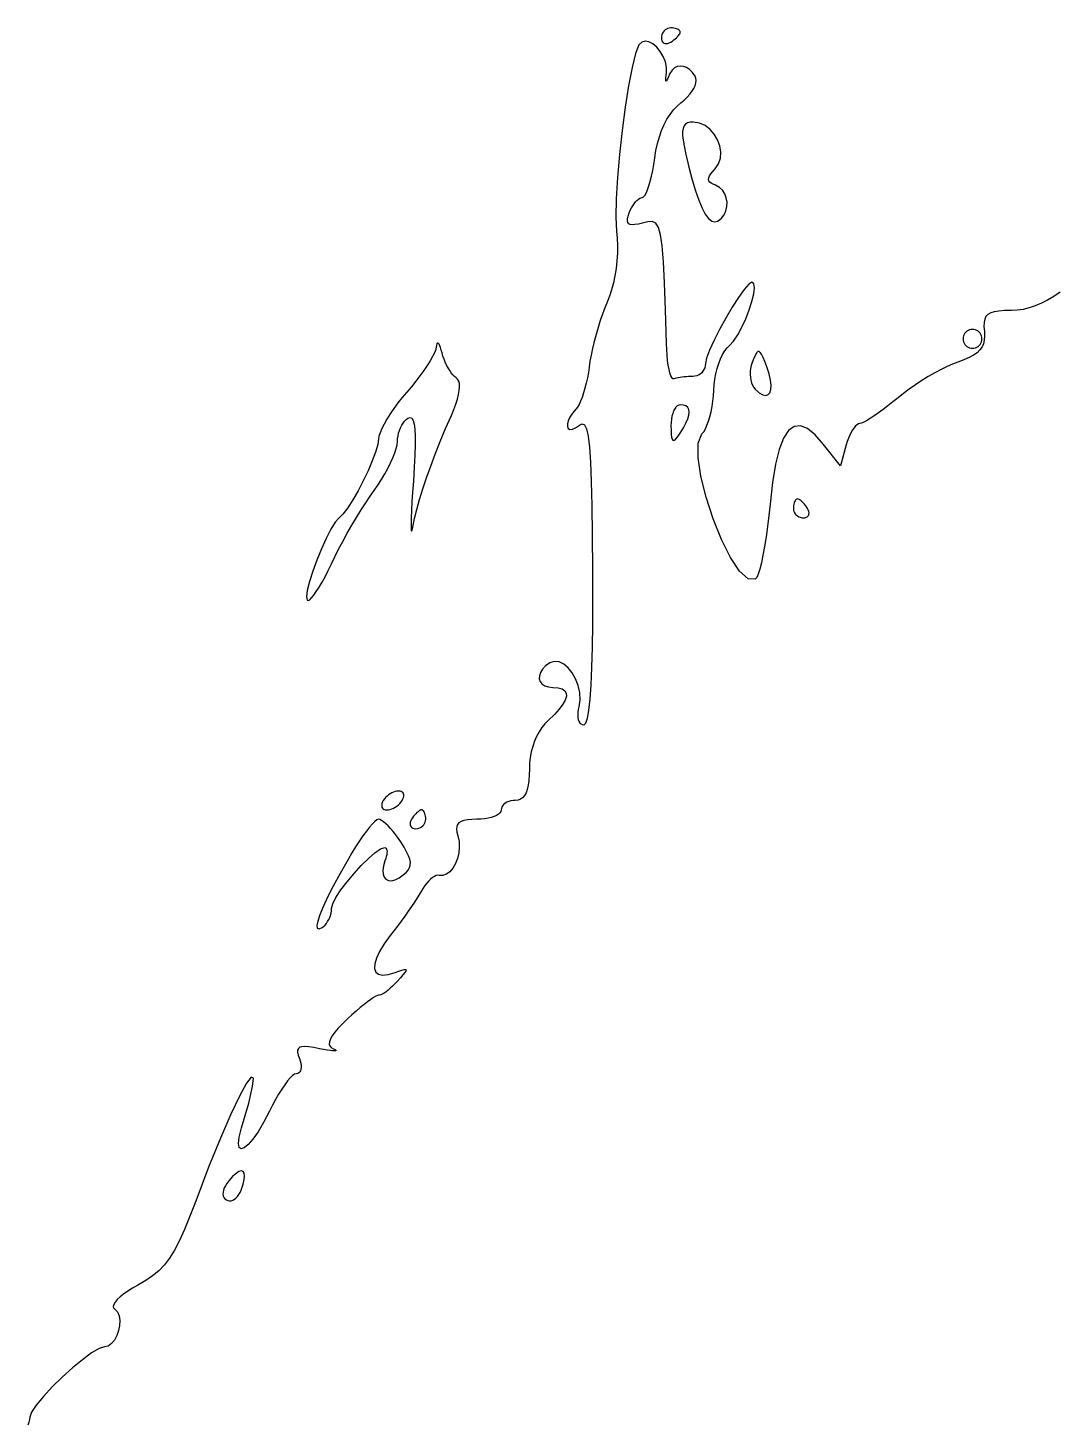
# Model space of a CAD drawing. Header units: millimetres. Extents: x 0 to 1242, y -2208 to 0.
# Drawn here: x 370.8 to 480, y -624.1 to -476 of the extents above; entities that cross this region are included whole.
import ezdxf

# ---------------------------------------------------------------- set-up
doc = ezdxf.new("R2010")
doc.units = ezdxf.units.MM
doc.layers.get('0').update_dxf_attribs({"linetype": 'CONTINUOUS'})

msp = doc.modelspace()

# ---------------------------------------------------------------- linework, layer by layer
for p, q in [((438.0512, -476.725376), (438.01315, -476.887922)), ((438.11205, -476.573594), (438.0512, -476.725376)), ((438.1936, -476.434808), (438.11205, -476.573594)), ((438.29375, -476.31125), (438.1936, -476.434808)), ((438.4104, -476.205152), (438.29375, -476.31125)), ((438.54145, -476.118746), (438.4104, -476.205152)), ((438.6848, -476.054264), (438.54145, -476.118746)), ((438.83835, -476.013938), (438.6848, -476.054264)), ((439, -476), (438.83835, -476.013938)), ((439.16165, -476.005787), (439, -476)), ((439.3152, -476.022536), (439.16165, -476.005787)), ((439.45855, -476.049329), (439.3152, -476.022536)), ((439.5896, -476.085248), (439.45855, -476.049329)), ((439.70625, -476.129375), (439.5896, -476.085248)), ((439.8064, -476.180792), (439.70625, -476.129375)), ((439.70625, -476.934125), (439.8064, -476.820824)), ((439.88795, -476.238581), (439.8064, -476.180792)), ((439.8064, -476.820824), (439.88795, -476.712647)), ((439.9488, -476.301824), (439.88795, -476.238581)), ((439.88795, -476.712647), (439.9488, -476.611808)), ((439.98685, -476.369603), (439.9488, -476.301824)), ((439.9488, -476.611808), (439.98685, -476.520521)), ((440, -476.441), (439.98685, -476.369603)), ((439.98685, -476.520521), (440, -476.441)), ((435.621, -477.804), (435.261883, -478.703427)), ((435.917571, -477.499912), (435.621, -477.804)), ((436.279488, -477.397496), (435.917571, -477.499912)), ((436.681857, -477.471324), (436.279488, -477.397496)), ((437.099784, -477.695968), (436.681857, -477.471324)), ((437.508375, -478.046), (437.099784, -477.695968)), ((437.882736, -478.495992), (437.508375, -478.046)), ((438.01315, -476.887922), (438, -477.059)), ((438, -477.059), (438.01315, -477.221954)), ((438, -477.059), (438, -477.059)), ((438.01315, -477.221954), (438.0512, -477.360992)), ((438.0512, -477.360992), (438.11205, -477.475178)), ((438.11205, -477.475178), (438.1936, -477.563576)), ((438.1936, -477.563576), (438.29375, -477.62525)), ((438.29375, -477.62525), (438.4104, -477.659264)), ((438.4104, -477.659264), (438.54145, -477.664682)), ((438.54145, -477.664682), (438.6848, -477.640568)), ((438.6848, -477.640568), (438.83835, -477.585986)), ((438.83835, -477.585986), (439, -477.5)), ((439, -477.5), (439.16165, -477.394289)), ((439.16165, -477.394289), (439.3152, -477.282632)), ((439.3152, -477.282632), (439.45855, -477.167243)), ((439.45855, -477.167243), (439.5896, -477.050336)), ((439.5896, -477.050336), (439.70625, -476.934125)), ((435.261883, -478.703427), (434.888024, -480.192696)), ((438.197973, -479.020516), (437.882736, -478.495992)), ((438.429192, -479.594144), (438.197973, -479.020516)), ((438.551499, -480.191448), (438.429192, -479.594144)), ((434.888024, -480.192696), (434.515161, -482.140389)), ((438.47214, -481.432462), (438.48228, -481.262928)), ((438.48228, -481.262928), (438.50478, -481.047446)), ((438.50478, -481.047446), (438.54, -480.787)), ((438.54, -480.787), (438.551499, -480.191448)), ((438.717, -481.25), (438.6507, -481.429654)), ((438.902496, -480.827472), (438.717, -481.25)), ((439.132008, -480.495496), (438.902496, -480.827472)), ((439.397472, -480.254384), (439.132008, -480.495496)), ((439.690824, -480.104448), (439.397472, -480.254384)), ((440.004, -480.046), (439.690824, -480.104448)), ((440.328936, -480.079352), (440.004, -480.046)), ((440.657568, -480.204816), (440.328936, -480.079352)), ((440.981832, -480.422704), (440.657568, -480.204816)), ((441.293664, -480.733328), (440.981832, -480.422704)), ((441.585, -481.137), (441.293664, -480.733328)), ((441.670295, -481.343738), (441.585, -481.137)), ((434.515161, -482.140389), (434.159032, -484.415088)), ((438.474, -481.555064), (438.47214, -481.432462)), ((438.4875, -481.62975), (438.474, -481.555064)), ((438.51228, -481.655536), (438.4875, -481.62975)), ((438.54798, -481.631438), (438.51228, -481.655536)), ((438.59424, -481.556472), (438.54798, -481.631438)), ((438.6507, -481.429654), (438.59424, -481.556472)), ((441.014465, -483.049274), (441.24732, -482.738208)), ((441.24732, -482.738208), (441.434875, -482.43025)), ((441.434875, -482.43025), (441.57404, -482.131112)), ((441.57404, -482.131112), (441.661725, -481.846506)), ((441.661725, -481.846506), (441.69484, -481.582144)), ((441.69484, -481.582144), (441.670295, -481.343738)), ((439.661257, -484.296084), (440.075, -483.944)), ((440.075, -483.944), (440.425215, -483.657882)), ((440.425215, -483.657882), (440.7394, -483.357736)), ((440.7394, -483.357736), (441.014465, -483.049274)), ((434.159032, -484.415088), (433.835375, -486.885375)), ((438.289125, -486.2665), (438.587368, -485.694576)), ((438.587368, -485.694576), (438.916259, -485.173868)), ((438.916259, -485.173868), (439.274616, -484.706872)), ((439.274616, -484.706872), (439.661257, -484.296084)), ((433.835375, -486.885375), (433.559928, -489.419832)), ((437.789311, -487.554012), (438.022712, -486.887144)), ((438.022712, -486.887144), (438.289125, -486.2665)), ((440.299375, -486.661625), (440.249776, -486.996192)), ((440.249776, -486.996192), (440.251693, -487.415071)), ((440.402344, -486.404128), (440.299375, -486.661625)), ((440.560537, -486.216459), (440.402344, -486.404128)), ((440.775808, -486.091376), (440.560537, -486.216459)), ((441.050011, -486.021637), (440.775808, -486.091376)), ((441.385, -486), (441.050011, -486.021637)), ((442.036776, -486.096097), (441.385, -486)), ((442.633688, -486.363776), (442.036776, -486.096097)), ((443.161312, -486.772119), (442.633688, -486.363776)), ((443.605224, -487.290208), (443.161312, -486.772119)), ((437.426273, -489.016436), (437.590104, -488.264608)), ((437.590104, -488.264608), (437.789311, -487.554012)), ((440.251693, -487.415071), (440.303272, -487.925504)), ((440.303272, -487.925504), (440.402659, -488.534733)), ((440.402659, -488.534733), (440.548, -489.25)), ((443.951, -487.887125), (443.605224, -487.290208)), ((444.184216, -488.531952), (443.951, -487.887125)), ((444.290448, -489.193771), (444.184216, -488.531952)), ((433.559928, -489.419832), (433.348429, -491.887041)), ((437.198154, -490.484762), (437.299, -489.807)), ((437.299, -489.807), (437.426273, -489.016436)), ((440.548, -489.25), (440.897509, -490.765984)), ((440.548, -489.25), (440.548, -489.25)), ((444.064264, -490.444713), (444.255272, -489.841664)), ((444.255272, -489.841664), (444.290448, -489.193771)), ((436.955938, -491.729634), (437.082872, -491.128576)), ((437.082872, -491.128576), (437.198154, -490.484762)), ((440.897509, -490.765984), (441.249712, -492.113992)), ((443.115219, -491.71918), (443.254096, -491.50112)), ((443.254096, -491.50112), (443.450057, -491.25324)), ((443.450057, -491.25324), (443.703, -490.972)), ((443.703, -490.972), (444.064264, -490.444713)), ((433.348429, -491.887041), (433.216616, -494.155584)), ((436.533064, -493.188192), (436.67825, -492.76825)), ((436.67825, -492.76825), (436.820136, -492.279128)), ((436.820136, -492.279128), (436.955938, -491.729634)), ((441.249712, -492.113992), (441.603223, -493.291108)), ((443.009125, -492.08), (443.033528, -491.91096)), ((443.042112, -492.22984), (443.009125, -492.08)), ((443.033528, -491.91096), (443.115219, -491.71918)), ((443.132591, -492.36402), (443.042112, -492.22984)), ((443.280664, -492.48608), (443.132591, -492.36402)), ((443.486433, -492.59956), (443.280664, -492.48608)), ((443.75, -492.708), (443.486433, -492.59956)), ((444.158893, -492.924175), (443.75, -492.708)), ((444.485904, -493.22996), (444.158893, -492.924175)), ((433.216616, -494.155584), (433.180227, -496.094043)), ((435.106176, -494.665064), (435.255, -494.476)), ((435.255, -494.476), (435.406104, -494.313696)), ((435.406104, -494.313696), (435.556572, -494.181548)), ((435.556572, -494.181548), (435.703488, -494.082952)), ((435.703488, -494.082952), (435.843936, -494.021304)), ((435.843936, -494.021304), (435.975, -494)), ((435.975, -494), (436.105546, -493.944858)), ((436.105546, -493.944858), (436.243928, -493.785304)), ((436.243928, -493.785304), (436.387362, -493.530146)), ((436.387362, -493.530146), (436.533064, -493.188192)), ((441.603223, -493.291108), (441.956656, -494.294416)), ((441.956656, -494.294416), (442.308625, -495.121)), ((444.729731, -493.605345), (444.485904, -493.22996)), ((444.889072, -494.03032), (444.729731, -493.605345)), ((444.962625, -494.484875), (444.889072, -494.03032)), ((444.949088, -494.949), (444.962625, -494.484875)), ((433.180227, -496.094043), (433.255, -497.571)), ((434.404616, -496.252016), (434.473027, -495.965317)), ((434.473027, -495.965317), (434.592, -495.621)), ((434.592, -495.621), (434.702544, -495.358856)), ((434.702544, -495.358856), (434.827032, -495.109888)), ((434.827032, -495.109888), (434.962548, -494.877492)), ((434.962548, -494.877492), (435.106176, -494.665064)), ((442.308625, -495.121), (442.657744, -495.767944)), ((442.657744, -495.767944), (443.002627, -496.232332)), ((444.372917, -496.198695), (444.655536, -495.82592)), ((444.655536, -495.82592), (444.847159, -495.402685)), ((444.847159, -495.402685), (444.949088, -494.949)), ((433.255, -497.571), (433.319198, -498.334957)), ((434.389329, -496.483119), (434.404616, -496.252016)), ((434.429728, -496.660648), (434.389329, -496.483119)), ((434.528375, -496.786625), (434.429728, -496.660648)), ((434.687832, -496.863072), (434.528375, -496.786625)), ((434.910661, -496.892011), (434.687832, -496.863072)), ((435.199424, -496.875464), (434.910661, -496.892011)), ((435.556683, -496.815453), (435.199424, -496.875464)), ((435.985, -496.714), (435.556683, -496.815453)), ((436.564513, -496.580149), (435.985, -496.714)), ((437.032504, -496.562752), (436.564513, -496.580149)), ((437.403751, -496.735843), (437.032504, -496.562752)), ((437.693032, -497.173456), (437.403751, -496.735843)), ((437.915125, -497.949625), (437.693032, -497.173456)), ((443.002627, -496.232332), (443.341888, -496.511248)), ((443.341888, -496.511248), (443.674141, -496.601776)), ((443.674141, -496.601776), (443.998, -496.501)), ((443.998, -496.501), (444.372917, -496.198695)), ((433.319198, -498.334957), (433.343424, -499.121816)), ((438.084808, -499.138384), (437.915125, -497.949625)), ((433.328926, -499.922259), (433.276952, -500.726968)), ((433.343424, -499.121816), (433.328926, -499.922259)), ((438.216859, -500.813767), (438.084808, -499.138384)), ((433.18875, -501.526625), (433.065568, -502.311912)), ((433.276952, -500.726968), (433.18875, -501.526625)), ((438.326056, -503.049808), (438.216859, -500.813767)), ((432.908654, -503.073511), (432.719256, -503.802104)), ((433.065568, -502.311912), (432.908654, -503.073511)), ((438.427177, -505.920541), (438.326056, -503.049808)), ((447.269906, -503.204334), (446.782968, -503.764912)), ((447.601, -503), (447.269906, -503.204334)), ((447.818615, -503.157981), (447.601, -503)), ((447.87792, -503.591608), (447.818615, -503.157981)), ((432.498622, -504.488373), (432.248, -505.123)), ((432.719256, -503.802104), (432.498622, -504.488373)), ((446.185102, -504.603098), (445.521224, -505.640256)), ((446.782968, -503.764912), (446.185102, -504.603098)), ((447.60716, -505.043904), (447.800305, -504.240407)), ((447.800305, -504.240407), (447.87792, -503.591608)), ((478.977608, -504.900992), (478.315375, -505.2335)), ((479.644209, -504.510596), (478.977608, -504.900992)), ((480.313456, -504.063104), (479.644209, -504.510596)), ((431.759792, -506.36688), (431.521403, -507.063985)), ((432.003329, -505.715075), (431.759792, -506.36688)), ((432.248, -505.123), (432.003329, -505.715075)), ((438.535, -509.5), (438.427177, -505.920541)), ((445.521224, -505.640256), (444.83625, -506.79775)), ((446.95984, -506.873096), (447.319875, -505.941625)), ((447.319875, -505.941625), (447.60716, -505.043904)), ((472.64, -506.40975), (472.431584, -506.632016)), ((472.932896, -506.243584), (472.64, -506.40975)), ((473.319308, -506.126522), (472.932896, -506.243584)), ((473.808272, -506.051568), (473.319308, -506.126522)), ((474.408824, -506.011726), (473.808272, -506.051568)), ((475.13, -506), (474.408824, -506.011726)), ((475.744563, -505.968812), (475.13, -506)), ((476.372104, -505.875776), (475.744563, -505.968812)), ((477.010901, -505.721684), (476.372104, -505.875776)), ((477.659232, -505.507328), (477.010901, -505.721684)), ((478.315375, -505.2335), (477.659232, -505.507328)), ((431.292176, -507.79196), (431.076125, -508.536375)), ((431.521403, -507.063985), (431.292176, -507.79196)), ((444.83625, -506.79775), (444.175096, -507.996944)), ((446.10708, -508.595392), (446.548445, -507.777843)), ((446.548445, -507.777843), (446.95984, -506.873096)), ((472.232048, -507.272832), (472.222856, -507.705374)), ((472.222856, -507.705374), (472.262, -508.222)), ((472.298612, -506.917378), (472.232048, -507.272832)), ((472.431584, -506.632016), (472.298612, -506.917378)), ((430.877264, -509.2828), (430.699607, -510.016805)), ((431.076125, -508.536375), (430.877264, -509.2828)), ((443.582678, -509.159202), (443.103912, -510.205888)), ((444.175096, -507.996944), (443.582678, -509.159202)), ((445.22, -509.727), (445.657135, -509.265269)), ((445.657135, -509.265269), (446.10708, -508.595392)), ((470.01315, -508.83835), (470, -509)), ((470, -509), (470.01315, -509.16165)), ((470, -509), (470, -509)), ((470.0512, -508.6848), (470.01315, -508.83835)), ((470.01315, -509.16165), (470.0512, -509.3152)), ((470.11205, -508.54145), (470.0512, -508.6848)), ((470.0512, -509.3152), (470.11205, -509.45855)), ((470.1936, -508.4104), (470.11205, -508.54145)), ((470.29375, -508.29375), (470.1936, -508.4104)), ((470.4104, -508.1936), (470.29375, -508.29375)), ((470.54145, -508.11205), (470.4104, -508.1936)), ((470.6848, -508.0512), (470.54145, -508.11205)), ((470.83835, -508.01315), (470.6848, -508.0512)), ((471, -508), (470.83835, -508.01315)), ((471.16165, -508.01315), (471, -508)), ((471.3152, -508.0512), (471.16165, -508.01315)), ((471.45855, -508.11205), (471.3152, -508.0512)), ((471.5896, -508.1936), (471.45855, -508.11205)), ((471.70625, -508.29375), (471.5896, -508.1936)), ((471.8064, -508.4104), (471.70625, -508.29375)), ((471.88795, -508.54145), (471.8064, -508.4104)), ((471.9488, -508.6848), (471.88795, -508.54145)), ((471.88795, -509.45855), (471.9488, -509.3152)), ((471.98685, -508.83835), (471.9488, -508.6848)), ((471.9488, -509.3152), (471.98685, -509.16165)), ((472, -509), (471.98685, -508.83835)), ((471.98685, -509.16165), (472, -509)), ((472.260792, -509.132448), (472.170803, -509.519917)), ((472.289629, -508.701611), (472.260792, -509.132448)), ((472.262, -508.222), (472.289629, -508.701611)), ((413.72657, -510.878061), (413.46672, -511.336032)), ((413.92576, -510.474024), (413.72657, -510.878061)), ((414.05775, -510.133983), (413.92576, -510.474024)), ((414.116, -509.868), (414.05775, -510.133983)), ((414.141375, -509.67326), (414.116, -509.868)), ((414.116, -509.868), (414.116, -509.868)), ((414.17824, -509.53936), (414.141375, -509.67326)), ((414.225305, -509.46498), (414.17824, -509.53936)), ((414.28128, -509.4488), (414.225305, -509.46498)), ((414.344875, -509.4895), (414.28128, -509.4488)), ((414.4148, -509.58576), (414.344875, -509.4895)), ((414.489765, -509.73626), (414.4148, -509.58576)), ((414.56848, -509.93968), (414.489765, -509.73626)), ((414.649655, -510.1947), (414.56848, -509.93968)), ((414.732, -510.5), (414.649655, -510.1947)), ((414.82583, -510.831512), (414.732, -510.5)), ((414.94024, -511.162376), (414.82583, -510.831512)), ((430.547168, -510.72396), (430.423961, -511.389835)), ((430.699607, -510.016805), (430.547168, -510.72396)), ((438.562953, -510.143326), (438.535, -509.5)), ((438.606704, -510.748048), (438.562953, -510.143326)), ((438.664591, -511.306282), (438.606704, -510.748048)), ((443.103912, -510.205888), (442.783714, -511.058366)), ((444.288368, -511.129288), (444.500144, -510.682584)), ((444.500144, -510.682584), (444.728336, -510.293336)), ((444.728336, -510.293336), (444.969452, -509.971492)), ((444.969452, -509.971492), (445.22, -509.727)), ((447.967632, -510.719688), (447.813189, -511.061276)), ((448.106043, -510.484312), (447.967632, -510.719688)), ((448.235136, -510.357224), (448.106043, -510.484312)), ((448.361625, -510.3405), (448.235136, -510.357224)), ((448.492224, -510.436216), (448.361625, -510.3405)), ((448.633647, -510.646448), (448.492224, -510.436216)), ((448.792608, -510.973272), (448.633647, -510.646448)), ((470.11205, -509.45855), (470.1936, -509.5896)), ((470.1936, -509.5896), (470.29375, -509.70625)), ((470.29375, -509.70625), (470.4104, -509.8064)), ((470.4104, -509.8064), (470.54145, -509.88795)), ((470.54145, -509.88795), (470.6848, -509.9488)), ((471.105607, -510.744233), (470.639568, -510.995952)), ((470.6848, -509.9488), (470.83835, -509.98685)), ((470.83835, -509.98685), (471, -510)), ((471, -510), (471.16165, -509.98685)), ((471.487064, -510.476176), (471.105607, -510.744233)), ((471.16165, -509.98685), (471.3152, -509.9488)), ((471.3152, -509.9488), (471.45855, -509.88795)), ((471.45855, -509.88795), (471.5896, -509.8064)), ((471.788625, -510.186375), (471.487064, -510.476176)), ((471.5896, -509.8064), (471.70625, -509.70625)), ((471.70625, -509.70625), (471.8064, -509.5896)), ((472.014976, -509.869424), (471.788625, -510.186375)), ((471.8064, -509.5896), (471.88795, -509.45855)), ((472.170803, -509.519917), (472.014976, -509.869424)), ((412.7912, -512.373528), (412.38861, -512.932929)), ((413.15275, -511.837875), (412.7912, -512.373528)), ((413.46672, -511.336032), (413.15275, -511.837875)), ((415.07211, -511.487084), (414.94024, -511.162376)), ((415.21832, -511.800128), (415.07211, -511.487084)), ((415.37575, -512.096), (415.21832, -511.800128)), ((415.54128, -512.369192), (415.37575, -512.096)), ((415.71179, -512.614196), (415.54128, -512.369192)), ((430.334, -512), (430.251237, -512.578281)), ((430.423961, -511.389835), (430.334, -512)), ((438.734952, -511.810144), (438.664591, -511.306282)), ((438.816125, -512.25175), (438.734952, -511.810144)), ((438.906448, -512.623216), (438.816125, -512.25175)), ((442.517582, -512.262501), (442.408824, -512.440992)), ((442.598728, -512.067264), (442.517582, -512.262501)), ((442.649466, -511.858143), (442.598728, -512.067264)), ((442.667, -511.638), (442.649466, -511.858143)), ((442.783714, -511.058366), (442.667, -511.638)), ((443.786456, -512.714656), (443.928032, -512.155272)), ((443.928032, -512.155272), (444.0965, -511.6235)), ((444.0965, -511.6235), (444.288368, -511.129288)), ((447.466872, -512.135032), (447.428163, -512.458858)), ((447.535929, -511.815754), (447.466872, -512.135032)), ((447.636, -511.507), (447.535929, -511.815754)), ((447.813189, -511.061276), (447.636, -511.507)), ((447.636, -511.507), (447.636, -511.507)), ((448.975821, -511.418764), (448.792608, -510.973272)), ((449.19, -511.985), (448.975821, -511.418764)), ((449.430816, -512.725762), (449.19, -511.985)), ((467.663908, -512.251256), (466.996216, -512.610192)), ((468.301792, -511.936624), (467.663908, -512.251256)), ((468.896584, -511.674228), (468.301792, -511.936624)), ((469.435, -511.472), (468.896584, -511.674228)), ((470.084261, -511.236739), (469.435, -511.472)), ((470.639568, -510.995952), (470.084261, -511.236739)), ((411.95152, -513.506016), (411.48647, -514.082727)), ((412.38861, -512.932929), (411.95152, -513.506016)), ((415.88416, -512.825504), (415.71179, -512.614196)), ((416.05527, -512.997608), (415.88416, -512.825504)), ((416.222, -513.125), (416.05527, -512.997608)), ((416.385554, -513.275178), (416.222, -513.125)), ((416.500832, -513.487624), (416.385554, -513.275178)), ((416.568158, -513.759806), (416.500832, -513.487624)), ((416.587856, -514.089192), (416.568158, -513.759806)), ((430.028099, -513.711467), (429.893568, -514.247664)), ((430.148296, -513.151888), (430.028099, -513.711467)), ((430.251237, -512.578281), (430.148296, -513.151888)), ((439.004259, -512.916658), (438.906448, -512.623216)), ((439.107896, -513.124192), (439.004259, -512.916658)), ((439.215697, -513.237934), (439.107896, -513.124192)), ((439.326, -513.25), (439.215697, -513.237934)), ((439.452558, -513.209466), (439.326, -513.25)), ((439.606824, -513.171008), (439.452558, -513.209466)), ((439.784586, -513.135142), (439.606824, -513.171008)), ((439.981632, -513.102384), (439.784586, -513.135142)), ((440.19375, -513.07325), (439.981632, -513.102384)), ((440.416728, -513.048256), (440.19375, -513.07325)), ((440.646354, -513.027918), (440.416728, -513.048256)), ((440.878416, -513.012752), (440.646354, -513.027918)), ((441.108702, -513.003274), (440.878416, -513.012752)), ((441.333, -513), (441.108702, -513.003274)), ((441.548714, -512.982087), (441.333, -513)), ((441.753592, -512.930256), (441.548714, -512.982087)), ((441.944838, -512.847369), (441.753592, -512.930256)), ((442.119656, -512.736288), (441.944838, -512.847369)), ((442.27525, -512.599875), (442.119656, -512.736288)), ((442.408824, -512.440992), (442.27525, -512.599875)), ((443.597948, -513.876468), (443.675264, -513.291704)), ((443.675264, -513.291704), (443.786456, -512.714656)), ((447.428163, -512.458858), (447.419136, -512.781256)), ((447.419136, -512.781256), (447.439125, -513.09625)), ((447.439125, -513.09625), (447.487464, -513.397864)), ((447.487464, -513.397864), (447.563487, -513.680122)), ((447.563487, -513.680122), (447.666528, -513.937048)), ((449.578008, -513.378456), (449.430816, -512.725762)), ((449.636292, -513.934094), (449.578008, -513.378456)), ((465.624544, -513.429248), (464.947132, -513.873504)), ((466.312, -513.0055), (465.624544, -513.429248)), ((466.996216, -512.610192), (466.312, -513.0055)), ((410.51505, -515.225788), (410.0544, -515.809784)), ((411, -514.653), (410.51505, -515.225788)), ((411.48647, -514.082727), (411, -514.653)), ((416.364422, -515.395254), (416.485664, -514.909448)), ((416.485664, -514.909448), (416.56025, -514.47325)), ((416.56025, -514.47325), (416.587856, -514.089192)), ((429.593192, -515.212496), (429.433191, -515.622423)), ((429.747625, -514.751125), (429.593192, -515.212496)), ((429.893568, -514.247664), (429.747625, -514.751125)), ((443.461672, -515.621784), (443.523429, -515.040518)), ((443.523429, -515.040518), (443.558, -514.459)), ((443.558, -514.459), (443.597948, -513.876468)), ((447.666528, -513.937048), (447.795921, -514.162666)), ((447.795921, -514.162666), (447.951, -514.351)), ((447.951, -514.351), (448.383024, -514.726418)), ((448.383024, -514.726418), (448.759152, -514.941864)), ((448.759152, -514.941864), (449.074668, -515.006326)), ((449.074668, -515.006326), (449.324856, -514.928792)), ((449.324856, -514.928792), (449.505, -514.71825)), ((449.505, -514.71825), (449.610384, -514.383688)), ((449.610384, -514.383688), (449.636292, -513.934094)), ((463.108, -515.25), (462.570142, -515.694659)), ((463.675576, -514.791812), (463.108, -515.25)), ((464.293048, -514.330336), (463.675576, -514.791812)), ((464.947132, -513.873504), (464.293048, -514.330336)), ((409.62435, -516.394536), (409.2312, -516.969592)), ((410.0544, -515.809784), (409.62435, -516.394536)), ((415.724, -517.125), (415.983266, -516.505562)), ((415.983266, -516.505562), (416.196848, -515.928136)), ((416.196848, -515.928136), (416.364422, -515.395254)), ((428.949, -516.45), (428.567872, -516.882416)), ((429.108173, -516.250529), (428.949, -516.45)), ((429.270544, -515.971552), (429.108173, -516.250529)), ((429.433191, -515.622423), (429.270544, -515.971552)), ((439.29825, -516.661125), (439.199864, -516.923616)), ((439.413376, -516.435744), (439.29825, -516.661125)), ((439.543178, -516.252207), (439.413376, -516.435744)), ((439.685592, -516.115248), (439.543178, -516.252207)), ((439.838554, -516.029601), (439.685592, -516.115248)), ((440, -516), (439.838554, -516.029601)), ((440.33831, -516.031647), (440, -516)), ((440.60144, -516.125856), (440.33831, -516.031647)), ((440.78939, -516.281529), (440.60144, -516.125856)), ((440.90216, -516.497568), (440.78939, -516.281529)), ((440.93975, -516.772875), (440.90216, -516.497568)), ((440.90216, -517.106352), (440.93975, -516.772875)), ((443.139625, -517.26675), (443.267136, -516.744632)), ((443.267136, -516.744632), (443.375363, -516.193066)), ((443.375363, -516.193066), (443.461672, -515.621784)), ((461.522074, -516.511233), (461.028928, -516.871616)), ((462.038656, -516.116992), (461.522074, -516.511233)), ((462.570142, -515.694659), (462.038656, -516.116992)), ((408.5808, -518.048808), (408.33615, -518.532064)), ((408.88125, -517.5245), (408.5808, -518.048808)), ((409.2312, -516.969592), (408.88125, -517.5245)), ((410.327625, -518.442375), (410.457704, -518.182424)), ((410.457704, -518.182424), (410.603827, -517.945897)), ((410.603827, -517.945897), (410.763648, -517.738008)), ((410.763648, -517.738008), (410.934821, -517.563971)), ((410.934821, -517.563971), (411.115, -517.429)), ((411.115, -517.429), (411.335434, -517.353773)), ((411.335434, -517.353773), (411.518272, -517.427904)), ((411.518272, -517.427904), (411.664018, -517.657411)), ((411.664018, -517.657411), (411.773176, -518.048312)), ((411.773176, -518.048312), (411.84625, -518.606625)), ((415.113665, -518.535556), (415.724, -517.125)), ((428.107644, -517.690452), (428.021608, -518.032544)), ((428.021608, -518.032544), (428.027, -518.311)), ((428.288576, -517.301488), (428.107644, -517.690452)), ((428.567872, -516.882416), (428.288576, -517.301488)), ((428.893488, -518.453184), (429.304, -518.162)), ((429.304, -518.162), (429.5994, -518.016134)), ((429.5994, -518.016134), (429.85028, -518.135072)), ((429.85028, -518.135072), (430.06036, -518.559818)), ((439.025786, -517.886409), (439.015, -518.25)), ((439.015, -518.25), (439.024571, -518.745768)), ((439.015, -518.25), (439.015, -518.25)), ((439.061568, -517.540992), (439.025786, -517.886409)), ((439.120282, -517.218483), (439.061568, -517.540992)), ((439.199864, -516.923616), (439.120282, -517.218483)), ((440.33831, -518.444823), (440.60144, -517.943424)), ((440.60144, -517.943424), (440.78939, -517.496901)), ((440.78939, -517.496901), (440.90216, -517.106352)), ((442.667728, -518.559096), (442.837287, -518.183714)), ((442.837287, -518.183714), (442.995464, -517.749688)), ((442.995464, -517.749688), (443.139625, -517.26675)), ((452.086024, -518.295064), (451.491625, -518.735875)), ((452.752327, -518.223457), (452.086024, -518.295064)), ((453.492568, -518.518768), (452.752327, -518.223457)), ((458.600143, -518.252207), (458.443616, -518.435744)), ((458.753712, -518.115248), (458.600143, -518.252207)), ((458.901329, -518.029601), (458.753712, -518.115248)), ((459.04, -518), (458.901329, -518.029601)), ((459.213358, -517.963851), (459.04, -518)), ((459.461344, -517.859248), (459.213358, -517.963851)), ((459.775426, -517.691957), (459.461344, -517.859248)), ((460.147072, -517.467744), (459.775426, -517.691957)), ((460.56775, -517.192375), (460.147072, -517.467744)), ((461.028928, -516.871616), (460.56775, -517.192375)), ((408, -519.631), (407.916733, -520.227842)), ((408.03945, -519.333612), (408, -519.631)), ((408.1536, -518.963816), (408.03945, -519.333612)), ((408.33615, -518.532064), (408.1536, -518.963816)), ((410, -519.911), (410.014669, -519.612139)), ((410.014669, -519.612139), (410.057112, -519.310632)), ((410.057112, -519.310632), (410.124983, -519.011693)), ((410.124983, -519.011693), (410.215936, -518.720536)), ((410.215936, -518.720536), (410.327625, -518.442375)), ((411.84625, -518.606625), (411.883744, -519.338368)), ((411.883744, -519.338368), (411.886162, -520.249559)), ((414.54368, -519.908288), (415.113665, -518.535556)), ((428.027, -518.311), (428.120352, -518.509056)), ((428.120352, -518.509056), (428.298196, -518.609948)), ((428.298196, -518.609948), (428.557064, -518.596912)), ((428.557064, -518.596912), (428.893488, -518.453184)), ((430.06036, -518.559818), (430.23336, -519.331376)), ((430.23336, -519.331376), (430.373, -520.49075)), ((439.024571, -518.745768), (439.047168, -519.142944)), ((439.047168, -519.142944), (439.085317, -519.443436)), ((439.085317, -519.443436), (439.141544, -519.649152)), ((439.141544, -519.649152), (439.218375, -519.762)), ((439.218375, -519.762), (439.318336, -519.783888)), ((439.318336, -519.783888), (439.443953, -519.716724)), ((439.443953, -519.716724), (439.597752, -519.562416)), ((439.597752, -519.562416), (439.782259, -519.322872)), ((439.782259, -519.322872), (440, -519)), ((440, -519), (440.33831, -518.444823)), ((441.904331, -520.062531), (442.305, -519.095)), ((442.305, -519.095), (442.489421, -518.866102)), ((442.489421, -518.866102), (442.667728, -518.559096)), ((450.967096, -519.548176), (450.510403, -520.734253)), ((451.491625, -518.735875), (450.967096, -519.548176)), ((454.308781, -519.178711), (453.492568, -518.518768)), ((455.203, -520.201), (454.308781, -519.178711)), ((457.847808, -519.540992), (457.721401, -519.886409)), ((457.986227, -519.218483), (457.847808, -519.540992)), ((458.133664, -518.923616), (457.986227, -519.218483)), ((458.287125, -518.661125), (458.133664, -518.923616)), ((458.443616, -518.435744), (458.287125, -518.661125)), ((407.685224, -521.024856), (407.332911, -521.967274)), ((407.916733, -520.227842), (407.685224, -521.024856)), ((409.51904, -521.625912), (409.72163, -521.113841)), ((409.72163, -521.113841), (409.8728, -520.650064)), ((409.8728, -520.650064), (409.96733, -520.245483)), ((409.96733, -520.245483), (410, -519.911)), ((411.886162, -520.249559), (411.854008, -521.346216)), ((413.53088, -522.522664), (414.015575, -521.238792)), ((414.015575, -521.238792), (414.54368, -519.908288)), ((430.373, -520.49075), (430.483, -522.078944)), ((441.888088, -521.621128), (441.904331, -520.062531)), ((450.510403, -520.734253), (450.119512, -522.296392)), ((456.987, -522.5), (455.203, -520.201)), ((457.61, -520.25), (456.987, -522.5)), ((457.721401, -519.886409), (457.61, -520.25)), ((407.332911, -521.967274), (406.887232, -523.000328)), ((408.65495, -523.342869), (408.98048, -522.751328)), ((408.98048, -522.751328), (409.27025, -522.175375)), ((409.27025, -522.175375), (409.51904, -521.625912)), ((411.787786, -522.634357), (411.688, -524.12)), ((411.854008, -521.346216), (411.787786, -522.634357)), ((413.091125, -523.7555), (413.53088, -522.522664)), ((430.483, -522.078944), (430.56708, -524.136962)), ((442.192617, -523.597097), (441.888088, -521.621128)), ((450.119512, -522.296392), (449.792389, -524.236879)), ((406.375625, -524.06925), (405.825528, -525.119272)), ((406.887232, -523.000328), (406.375625, -524.06925)), ((407.91749, -524.529107), (408.29888, -523.939096)), ((408.29888, -523.939096), (408.65495, -523.342869)), ((411.688, -524.12), (411.606662, -525.280102)), ((412.69784, -524.932896), (413.091125, -523.7555)), ((430.56708, -524.136962), (430.62896, -526.705808)), ((442.754264, -525.816744), (442.192617, -523.597097)), ((405.825528, -525.119272), (405.264379, -526.095626)), ((406.628184, -526.39792), (407.087413, -525.709055)), ((407.087413, -525.709055), (407.516, -525.102)), ((407.516, -525.102), (407.91749, -524.529107)), ((411.606662, -525.280102), (411.541536, -526.318176)), ((412.352555, -526.050448), (412.69784, -524.932896)), ((449.792389, -524.236879), (449.527, -526.558)), ((404.719616, -526.943544), (404.218677, -527.608258)), ((405.264379, -526.095626), (404.719616, -526.943544)), ((405.655792, -527.95568), (406.147811, -527.152245)), ((406.147811, -527.152245), (406.628184, -526.39792)), ((411.541536, -526.318176), (411.492754, -527.223974)), ((411.812105, -528.088404), (412.0568, -527.103752)), ((412.0568, -527.103752), (412.352555, -526.050448)), ((430.62896, -526.705808), (430.67236, -529.826486)), ((443.509375, -528.106375), (442.754264, -525.816744)), ((449.527, -526.558), (449.40296, -527.765982)), ((452.005787, -526.83835), (452, -527)), ((452, -527), (452.013938, -527.16165)), ((452, -527), (452, -527)), ((452.022536, -526.6848), (452.005787, -526.83835)), ((452.013938, -527.16165), (452.054264, -527.3152)), ((452.049329, -526.54145), (452.022536, -526.6848)), ((452.085248, -526.4104), (452.049329, -526.54145)), ((452.129375, -526.29375), (452.085248, -526.4104)), ((452.180792, -526.1936), (452.129375, -526.29375)), ((452.238581, -526.11205), (452.180792, -526.1936)), ((452.301824, -526.0512), (452.238581, -526.11205)), ((452.369603, -526.01315), (452.301824, -526.0512)), ((452.441, -526), (452.369603, -526.01315)), ((452.520521, -526.01315), (452.441, -526)), ((452.611808, -526.0512), (452.520521, -526.01315)), ((452.712647, -526.11205), (452.611808, -526.0512)), ((452.820824, -526.1936), (452.712647, -526.11205)), ((452.934125, -526.29375), (452.820824, -526.1936)), ((453.050336, -526.4104), (452.934125, -526.29375)), ((453.167243, -526.54145), (453.050336, -526.4104)), ((453.282632, -526.6848), (453.167243, -526.54145)), ((453.394289, -526.83835), (453.282632, -526.6848)), ((453.5, -527), (453.394289, -526.83835)), ((453.585986, -527.16165), (453.5, -527)), ((453.640568, -527.3152), (453.585986, -527.16165)), ((403.400796, -528.472448), (402.942848, -529.215824)), ((403.789, -528.035), (403.400796, -528.472448)), ((404.218677, -527.608258), (403.789, -528.035)), ((405.161625, -528.791875), (405.655792, -527.95568)), ((411.460448, -527.987248), (411.44475, -528.59775)), ((411.44475, -528.59775), (411.445792, -529.045232)), ((411.492754, -527.223974), (411.460448, -527.987248)), ((411.62, -529), (411.812105, -528.088404)), ((444.394296, -530.292296), (443.509375, -528.106375)), ((449.40296, -527.765982), (449.26284, -528.927176)), ((452.054264, -527.3152), (452.118746, -527.45855)), ((452.118746, -527.45855), (452.205152, -527.5896)), ((452.205152, -527.5896), (452.31125, -527.70625)), ((452.31125, -527.70625), (452.434808, -527.8064)), ((452.434808, -527.8064), (452.573594, -527.88795)), ((452.573594, -527.88795), (452.725376, -527.9488)), ((452.725376, -527.9488), (452.887922, -527.98685)), ((452.887922, -527.98685), (453.059, -528)), ((453.059, -528), (453.221954, -527.98685)), ((453.221954, -527.98685), (453.360992, -527.9488)), ((453.360992, -527.9488), (453.475178, -527.88795)), ((453.475178, -527.88795), (453.563576, -527.8064)), ((453.563576, -527.8064), (453.62525, -527.70625)), ((453.62525, -527.70625), (453.659264, -527.5896)), ((453.664682, -527.45855), (453.640568, -527.3152)), ((453.659264, -527.5896), (453.664682, -527.45855)), ((402.942848, -529.215824), (402.445552, -530.186576)), ((404.204839, -530.497145), (404.674808, -529.64448)), ((404.674808, -529.64448), (405.161625, -528.791875)), ((411.445792, -529.045232), (411.463706, -529.319446)), ((411.463706, -529.319446), (411.498624, -529.410144)), ((411.498624, -529.410144), (411.550678, -529.307078)), ((411.550678, -529.307078), (411.62, -529)), ((430.67236, -529.826486), (430.701, -533.54)), ((449.10994, -530.024854), (448.94756, -531.042288)), ((449.26284, -528.927176), (449.10994, -530.024854)), ((401.939304, -531.306152), (401.4545, -532.496)), ((402.445552, -530.186576), (401.939304, -531.306152)), ((403.353437, -532.137255), (403.761216, -531.33352)), ((403.761216, -531.33352), (404.204839, -530.497145)), ((445.345373, -532.200813), (444.394296, -530.292296)), ((448.94756, -531.042288), (448.779, -531.96275)), ((401.4545, -532.496), (401.021536, -533.677568)), ((402.653949, -533.59478), (402.991, -532.892)), ((402.991, -532.892), (403.353437, -532.137255)), ((446.298952, -533.658232), (445.345373, -532.200813)), ((448.60756, -532.769512), (448.43654, -533.445846)), ((448.779, -531.96275), (448.60756, -532.769512)), ((401.021536, -533.677568), (400.670808, -534.772304)), ((401.995123, -534.84572), (402.320192, -534.24872)), ((402.320192, -534.24872), (402.653949, -533.59478)), ((430.701, -533.54), (430.707018, -536.55481)), ((447.191379, -534.490859), (446.298952, -533.658232)), ((447.959, -534.525), (447.191379, -534.490859)), ((448.10896, -534.340318), (447.959, -534.525)), ((448.26924, -533.975024), (448.10896, -534.340318)), ((448.43654, -533.445846), (448.26924, -533.975024)), ((400.432712, -535.701656), (400.337644, -536.387072)), ((400.670808, -534.772304), (400.432712, -535.701656)), ((401.125984, -536.21408), (401.392625, -535.8365)), ((401.392625, -535.8365), (401.684136, -535.37768)), ((401.684136, -535.37768), (401.995123, -534.84572)), ((400.337644, -536.387072), (400.416, -536.75)), ((400.416, -536.75), (400.529221, -536.77838)), ((400.529221, -536.77838), (400.688888, -536.69312)), ((400.688888, -536.69312), (400.889607, -536.50232)), ((400.889607, -536.50232), (401.125984, -536.21408)), ((430.707018, -536.55481), (430.689984, -539.28768)), ((430.689984, -539.28768), (430.650366, -541.73027)), ((430.650366, -541.73027), (430.588632, -543.87424)), ((426.152, -543.406), (425.715569, -543.724791)), ((426.640613, -543.233871), (426.152, -543.406)), ((427.144304, -543.283568), (426.640613, -543.233871)), ((427.642751, -543.524917), (427.144304, -543.283568)), ((425.055536, -544.756704), (425.046125, -545.082875)), ((425.169083, -544.413037), (425.055536, -544.756704)), ((425.388512, -544.064768), (425.169083, -544.413037)), ((425.715569, -543.724791), (425.388512, -544.064768)), ((428.115632, -543.927744), (427.642751, -543.524917)), ((428.542625, -544.461875), (428.115632, -543.927744)), ((428.903408, -545.097136), (428.542625, -544.461875)), ((430.588632, -543.87424), (430.50525, -545.71125)), ((425.046125, -545.082875), (425.139104, -545.378656)), ((425.139104, -545.378656), (425.332727, -545.631153)), ((425.332727, -545.631153), (425.625248, -545.827472)), ((425.625248, -545.827472), (426.014921, -545.954719)), ((426.014921, -545.954719), (426.5, -546)), ((426.5, -546), (427.052946, -546.039923)), ((427.052946, -546.039923), (427.470688, -546.157504)), ((427.470688, -546.157504), (427.753682, -546.349461)), ((427.753682, -546.349461), (427.902384, -546.612512)), ((429.177659, -545.803353), (428.903408, -545.097136)), ((429.345056, -546.550352), (429.177659, -545.803353)), ((430.50525, -545.71125), (430.400688, -547.23296)), ((427.547298, -547.795409), (427.163392, -548.310016)), ((427.798736, -547.338768), (427.547298, -547.795409)), ((427.91725, -546.943375), (427.798736, -547.338768)), ((427.902384, -546.612512), (427.91725, -546.943375)), ((429.278, -548.046), (429.385277, -547.307959)), ((429.385277, -547.307959), (429.345056, -546.550352)), ((430.400688, -547.23296), (430.275414, -548.43103)), ((426.647474, -548.879307), (426, -549.5)), ((427.163392, -548.310016), (426.647474, -548.879307)), ((429.157238, -548.942139), (429.168832, -548.662016)), ((429.172896, -549.198208), (429.157238, -548.942139)), ((429.168832, -548.662016), (429.208734, -548.361937)), ((429.21475, -549.426125), (429.172896, -549.198208)), ((429.208734, -548.361937), (429.278, -548.046)), ((430.129896, -549.29712), (429.964602, -549.82289)), ((430.275414, -548.43103), (430.129896, -549.29712)), ((425.020719, -550.716548), (424.759888, -551.202096)), ((425.315456, -550.268152), (425.020719, -550.716548)), ((425.642437, -549.861204), (425.315456, -550.268152)), ((426, -549.5), (425.642437, -549.861204)), ((429.281744, -549.621792), (429.21475, -549.426125)), ((429.372822, -549.781111), (429.281744, -549.621792)), ((429.486928, -549.899984), (429.372822, -549.781111)), ((429.623006, -549.974313), (429.486928, -549.899984)), ((429.78, -550), (429.623006, -549.974313)), ((429.964602, -549.82289), (429.78, -550)), ((424.346592, -552.267464), (424.197451, -552.838692)), ((424.534625, -551.7205), (424.346592, -552.267464)), ((424.759888, -551.202096), (424.534625, -551.7205)), ((424.088864, -553.429888), (424.022493, -554.036756)), ((424.197451, -552.838692), (424.088864, -553.429888)), ((423.985918, -555.309261), (423.943264, -555.888768)), ((424, -554.655), (423.985918, -555.309261)), ((424.022493, -554.036756), (424, -554.655)), ((423.871426, -556.394907), (423.769792, -556.829064)), ((423.943264, -555.888768), (423.871426, -556.394907)), ((408.413226, -558.16165), (408.356368, -558.3152)), ((408.5, -558), (408.413226, -558.16165)), ((408.613074, -557.83835), (408.5, -558)), ((408.5, -558), (408.5, -558)), ((408.746032, -557.6848), (408.613074, -557.83835)), ((408.895478, -557.54145), (408.746032, -557.6848)), ((409.058016, -557.4104), (408.895478, -557.54145)), ((409.23025, -557.29375), (409.058016, -557.4104)), ((409.408784, -557.1936), (409.23025, -557.29375)), ((409.590222, -557.11205), (409.408784, -557.1936)), ((409.771168, -557.0512), (409.590222, -557.11205)), ((409.948226, -557.01315), (409.771168, -557.0512)), ((410.118, -557), (409.948226, -557.01315)), ((410.271526, -557.01315), (410.118, -557)), ((410.253968, -558.3152), (410.386926, -558.16165)), ((410.401568, -557.0512), (410.271526, -557.01315)), ((410.386926, -558.16165), (410.5, -558)), ((410.507322, -557.11205), (410.401568, -557.0512)), ((410.5, -558), (410.586774, -557.83835)), ((410.587984, -557.1936), (410.507322, -557.11205)), ((410.586774, -557.83835), (410.643632, -557.6848)), ((410.64275, -557.29375), (410.587984, -557.1936)), ((410.670816, -557.4104), (410.64275, -557.29375)), ((410.643632, -557.6848), (410.671378, -557.54145)), ((410.671378, -557.54145), (410.670816, -557.4104)), ((421.440625, -558.29375), (421.2904, -558.4104)), ((421.6156, -558.1936), (421.440625, -558.29375)), ((421.812175, -558.11205), (421.6156, -558.1936)), ((422.0272, -558.0512), (421.812175, -558.11205)), ((422.257525, -558.01315), (422.0272, -558.0512)), ((422.5, -558), (422.257525, -558.01315)), ((422.793262, -557.968629), (422.5, -558)), ((423.053056, -557.873592), (422.793262, -557.968629)), ((423.279994, -557.713503), (423.053056, -557.873592)), ((423.474688, -557.486976), (423.279994, -557.713503)), ((423.63775, -557.192625), (423.474688, -557.486976)), ((423.769792, -556.829064), (423.63775, -557.192625)), ((408.356368, -558.3152), (408.328622, -558.45855)), ((408.328622, -558.45855), (408.329184, -558.5896)), ((408.329184, -558.5896), (408.35725, -558.70625)), ((408.35725, -558.70625), (408.412016, -558.8064)), ((408.412016, -558.8064), (408.492678, -558.88795)), ((408.492678, -558.88795), (408.598432, -558.9488)), ((408.598432, -558.9488), (408.728474, -558.98685)), ((408.728474, -558.98685), (408.882, -559)), ((408.882, -559), (409.051774, -558.98685)), ((409.051774, -558.98685), (409.228832, -558.9488)), ((409.228832, -558.9488), (409.409778, -558.88795)), ((409.409778, -558.88795), (409.591216, -558.8064)), ((409.591216, -558.8064), (409.76975, -558.70625)), ((409.76975, -558.70625), (409.941984, -558.5896)), ((409.941984, -558.5896), (410.104522, -558.45855)), ((410.104522, -558.45855), (410.253968, -558.3152)), ((411.717368, -559.6848), (411.605711, -559.83835)), ((411.832757, -559.54145), (411.717368, -559.6848)), ((411.949664, -559.4104), (411.832757, -559.54145)), ((412.065875, -559.29375), (411.949664, -559.4104)), ((412.179176, -559.1936), (412.065875, -559.29375)), ((412.287353, -559.11205), (412.179176, -559.1936)), ((412.388192, -559.0512), (412.287353, -559.11205)), ((412.479479, -559.01315), (412.388192, -559.0512)), ((412.559, -559), (412.479479, -559.01315)), ((412.630397, -559.01315), (412.559, -559)), ((412.698176, -559.0512), (412.630397, -559.01315)), ((412.761419, -559.11205), (412.698176, -559.0512)), ((412.819208, -559.1936), (412.761419, -559.11205)), ((412.870625, -559.29375), (412.819208, -559.1936)), ((412.914752, -559.4104), (412.870625, -559.29375)), ((412.950671, -559.54145), (412.914752, -559.4104)), ((412.977464, -559.6848), (412.950671, -559.54145)), ((412.994213, -559.83835), (412.977464, -559.6848)), ((420.246, -559.70625), (419.946568, -559.8064)), ((420.503072, -559.5896), (420.246, -559.70625)), ((420.712396, -559.45855), (420.503072, -559.5896)), ((420.868584, -559.3152), (420.712396, -559.45855)), ((420.966248, -559.16165), (420.868584, -559.3152)), ((421, -559), (420.966248, -559.16165)), ((421.019725, -558.83835), (421, -559)), ((421.0768, -558.6848), (421.019725, -558.83835)), ((421.168075, -558.54145), (421.0768, -558.6848)), ((421.2904, -558.4104), (421.168075, -558.54145)), ((406.70625, -561.248625), (406.342792, -561.744416)), ((407.042528, -560.822944), (406.70625, -561.248625)), ((407.344834, -560.476307), (407.042528, -560.822944)), ((407.606376, -560.217648), (407.344834, -560.476307)), ((407.820362, -560.055901), (407.606376, -560.217648)), ((407.98, -560), (407.820362, -560.055901)), ((408.12833, -560.031676), (407.98, -560)), ((408.3096, -560.123328), (408.12833, -560.031676)), ((408.51883, -560.269892), (408.3096, -560.123328)), ((408.75104, -560.466304), (408.51883, -560.269892)), ((409.00125, -560.7075), (408.75104, -560.466304)), ((409.26448, -560.988416), (409.00125, -560.7075)), ((409.53575, -561.303988), (409.26448, -560.988416)), ((411.359432, -560.3152), (411.335318, -560.45855)), ((411.335318, -560.45855), (411.340736, -560.5896)), ((411.340736, -560.5896), (411.37475, -560.70625)), ((411.414014, -560.16165), (411.359432, -560.3152)), ((411.37475, -560.70625), (411.436424, -560.8064)), ((411.5, -560), (411.414014, -560.16165)), ((411.436424, -560.8064), (411.524822, -560.88795)), ((411.605711, -559.83835), (411.5, -560)), ((411.5, -560), (411.5, -560)), ((411.524822, -560.88795), (411.639008, -560.9488)), ((411.639008, -560.9488), (411.778046, -560.98685)), ((411.778046, -560.98685), (411.941, -561)), ((411.941, -561), (412.112078, -560.98685)), ((412.112078, -560.98685), (412.274624, -560.9488)), ((412.274624, -560.9488), (412.426406, -560.88795)), ((412.426406, -560.88795), (412.565192, -560.8064)), ((412.565192, -560.8064), (412.68875, -560.70625)), ((412.68875, -560.70625), (412.794848, -560.5896)), ((412.794848, -560.5896), (412.881254, -560.45855)), ((412.881254, -560.45855), (412.945736, -560.3152)), ((412.945736, -560.3152), (412.986062, -560.16165)), ((412.986062, -560.16165), (413, -560)), ((413, -560), (412.994213, -559.83835)), ((416.285953, -560.774886), (416.268072, -561.048064)), ((416.268072, -561.048064), (416.310719, -561.371978)), ((416.368256, -560.549072), (416.285953, -560.774886)), ((416.518875, -560.36725), (416.368256, -560.549072)), ((416.741704, -560.226048), (416.518875, -560.36725)), ((417.040637, -560.122094), (416.741704, -560.226048)), ((417.419568, -560.052016), (417.040637, -560.122094)), ((417.882391, -560.012442), (417.419568, -560.052016)), ((418.433, -560), (417.882391, -560.012442)), ((418.847992, -559.98685), (418.433, -560)), ((419.242176, -559.9488), (418.847992, -559.98685)), ((419.610164, -559.88795), (419.242176, -559.9488)), ((419.946568, -559.8064), (419.610164, -559.88795)), ((405.958946, -562.301383), (405.561504, -562.910592)), ((406.342792, -561.744416), (405.958946, -562.301383)), ((409.81008, -561.649152), (409.53575, -561.303988)), ((410.08249, -562.018844), (409.81008, -561.649152)), ((410.348, -562.408), (410.08249, -562.018844)), ((410.697383, -562.959646), (410.348, -562.408)), ((416.310719, -561.371978), (416.41, -561.75)), ((416.41, -561.75), (416.536265, -562.344772)), ((416.536265, -562.344772), (416.5626, -562.959416)), ((405.157258, -563.563109), (404.753, -564.25)), ((405.561504, -562.910592), (405.157258, -563.563109)), ((406.159216, -564.898304), (406.917403, -564.148472)), ((406.917403, -564.148472), (407.616832, -563.546288)), ((407.616832, -563.546288), (408.210649, -563.145536)), ((408.210649, -563.145536), (408.652, -563)), ((408.652, -563), (408.735751, -563.018439)), ((408.755599, -564.175391), (408.676, -564.402)), ((408.735751, -563.018439), (408.801568, -563.071792)), ((408.816832, -563.960128), (408.755599, -564.175391)), ((408.801568, -563.071792), (408.849397, -563.157113)), ((408.859753, -563.759157), (408.816832, -563.960128)), ((408.849397, -563.157113), (408.879184, -563.271456)), ((408.884416, -563.575424), (408.859753, -563.759157)), ((408.879184, -563.271456), (408.890875, -563.411875)), ((408.890875, -563.411875), (408.884416, -563.575424)), ((410.973224, -563.441248), (410.697383, -562.959646)), ((411.176261, -563.862202), (410.973224, -563.441248)), ((411.307232, -564.231904), (411.176261, -563.862202)), ((416.35712, -564.160288), (416.146125, -564.7025)), ((416.499415, -563.571924), (416.35712, -564.160288)), ((416.5626, -562.959416), (416.499415, -563.571924)), ((404.753, -564.25), (403.910261, -565.7474)), ((404.753, -564.25), (404.753, -564.25)), ((405.389125, -565.742), (406.159216, -564.898304)), ((408.506954, -564.951328), (408.441192, -565.429184)), ((408.441192, -565.429184), (408.470278, -565.829076)), ((408.676, -564.402), (408.506954, -564.951328)), ((410.621, -565.9), (410.906927, -565.640494)), ((410.906927, -565.640494), (411.125216, -565.386112)), ((411.125216, -565.386112), (411.275129, -565.127458)), ((411.275129, -565.127458), (411.355928, -564.855136)), ((411.366875, -564.55975), (411.307232, -564.231904)), ((411.355928, -564.855136), (411.366875, -564.55975)), ((415.559675, -565.560436), (415.20504, -565.832144)), ((415.87684, -565.176552), (415.559675, -565.560436)), ((416.146125, -564.7025), (415.87684, -565.176552)), ((403.186328, -567.093), (402.584027, -568.2793)), ((403.910261, -565.7474), (403.186328, -567.093)), ((404.000647, -567.495848), (404.653984, -566.625776)), ((404.653984, -566.625776), (405.389125, -565.742)), ((408.470278, -565.829076), (408.585776, -566.144512)), ((408.585776, -566.144512), (408.77925, -566.369)), ((408.77925, -566.369), (409.042264, -566.496048)), ((409.042264, -566.496048), (409.366382, -566.519164)), ((409.366382, -566.519164), (409.743168, -566.431856)), ((409.743168, -566.431856), (410.164186, -566.227632)), ((410.164186, -566.227632), (410.621, -565.9)), ((412.906312, -567.026872), (412.714739, -567.306589)), ((413.106753, -566.771323), (412.906312, -567.026872)), ((413.312096, -566.543416), (413.106753, -566.771323)), ((413.518375, -566.346625), (413.312096, -566.543416)), ((413.721624, -566.184424), (413.518375, -566.346625)), ((413.917877, -566.060287), (413.721624, -566.184424)), ((414.103168, -565.977688), (413.917877, -566.060287)), ((414.273531, -565.940101), (414.103168, -565.977688)), ((414.425, -565.951), (414.273531, -565.940101)), ((414.823345, -565.969668), (414.425, -565.951)), ((415.20504, -565.832144), (414.823345, -565.969668)), ((402.584027, -568.2793), (402.106184, -569.2988)), ((403.126801, -568.979744), (403.475968, -568.298432)), ((403.475968, -568.298432), (404.000647, -567.495848)), ((412.093784, -568.344408), (411.807891, -568.786477)), ((412.338793, -567.947951), (412.093784, -568.344408)), ((412.536, -567.607), (412.338793, -567.947951)), ((412.714739, -567.306589), (412.536, -567.607)), ((402.106184, -569.2988), (401.755625, -570.144)), ((402.889192, -570.194696), (402.949368, -569.957384)), ((402.949368, -569.957384), (402.986996, -569.719748)), ((402.986996, -569.719748), (403, -569.486)), ((403, -569.486), (403.126801, -568.979744)), ((411.141125, -569.767875), (410.774088, -570.287416)), ((411.488032, -569.264264), (411.141125, -569.767875)), ((411.807891, -568.786477), (411.488032, -569.264264)), ((401.535176, -570.8074), (401.447663, -571.2815)), ((401.447663, -571.2815), (401.495912, -571.5588)), ((401.495912, -571.5588), (401.682749, -571.6318)), ((401.755625, -570.144), (401.535176, -570.8074)), ((401.682749, -571.6318), (402.011, -571.493)), ((402.011, -571.493), (402.170884, -571.375892)), ((402.170884, -571.375892), (402.322752, -571.228976)), ((402.322752, -571.228976), (402.464528, -571.056464)), ((402.464528, -571.056464), (402.594136, -570.862568)), ((402.594136, -570.862568), (402.7095, -570.6515)), ((402.7095, -570.6515), (402.808544, -570.427472)), ((402.808544, -570.427472), (402.889192, -570.194696)), ((410.007296, -571.334712), (409.621377, -571.842679)), ((410.393839, -570.812993), (410.007296, -571.334712)), ((410.774088, -570.287416), (410.393839, -570.812993)), ((409.243, -572.327), (408.591024, -573.212516)), ((409.621377, -571.842679), (409.243, -572.327)), ((408.098792, -574.017008), (407.764948, -574.729892)), ((408.591024, -573.212516), (408.098792, -574.017008)), ((407.588136, -575.340584), (407.567, -575.8385)), ((407.567, -575.8385), (407.700184, -576.213056)), ((407.764948, -574.729892), (407.588136, -575.340584)), ((410.153273, -576.115154), (410.470264, -576.008912)), ((410.470264, -576.008912), (410.700831, -575.951018)), ((410.700831, -575.951018), (410.845832, -575.945216)), ((410.845832, -575.945216), (410.906125, -575.99525)), ((410.906125, -575.99525), (410.882568, -576.104864)), ((407.700184, -576.213056), (407.986332, -576.453668)), ((407.986332, -576.453668), (408.424088, -576.549752)), ((408.424088, -576.549752), (409.012096, -576.490724)), ((409.012096, -576.490724), (409.749, -576.266)), ((409.723248, -577.470048), (409.478944, -577.709944)), ((409.967, -577.214), (409.723248, -577.470048)), ((409.749, -576.266), (410.153273, -576.115154)), ((410.317377, -576.828626), (409.967, -577.214)), ((410.587336, -576.517808), (410.317377, -576.828626)), ((410.776019, -576.277802), (410.587336, -576.517808)), ((410.882568, -576.104864), (410.776019, -576.277802)), ((407.457984, -578.914179), (407.164848, -579.111528)), ((407.699496, -578.772816), (407.457984, -578.914179)), ((407.882472, -578.692677), (407.699496, -578.772816)), ((408, -578.679), (407.882472, -578.692677)), ((408.100112, -578.678912), (408, -578.679)), ((408.232696, -578.638096), (408.100112, -578.678912)), ((408.393624, -578.559624), (408.232696, -578.638096)), ((408.578768, -578.446568), (408.393624, -578.559624)), ((408.784, -578.302), (408.578768, -578.446568)), ((409.005192, -578.128992), (408.784, -578.302)), ((409.238216, -577.930616), (409.005192, -578.128992)), ((409.478944, -577.709944), (409.238216, -577.930616)), ((405.614304, -580.356024), (405.166728, -580.754733)), ((406.044816, -579.987111), (405.614304, -580.356024)), ((406.451352, -579.653232), (406.044816, -579.987111)), ((406.827, -579.359625), (406.451352, -579.653232)), ((407.164848, -579.111528), (406.827, -579.359625)), ((404.166231, -581.704958), (403.713288, -582.180184)), ((404.709, -581.178), (404.166231, -581.704958)), ((405.166728, -580.754733), (404.709, -581.178)), ((402.883875, -583.31575), (402.780696, -583.604328)), ((403.073064, -582.983552), (402.883875, -583.31575)), ((403.349217, -582.605706), (403.073064, -582.983552)), ((403.713288, -582.180184), (403.349217, -582.605706)), ((399.410996, -584.496812), (399.409144, -584.731528)), ((399.409144, -584.731528), (399.472728, -585.027996)), ((399.484032, -584.321064), (399.410996, -584.496812)), ((399.634, -584.2015), (399.484032, -584.321064)), ((399.866648, -584.135336), (399.634, -584.2015)), ((400.187724, -584.119788), (399.866648, -584.135336)), ((400.602976, -584.152072), (400.187724, -584.119788)), ((401.118152, -584.229404), (400.602976, -584.152072)), ((401.739, -584.349), (401.118152, -584.229404)), ((402.168204, -584.433983), (401.739, -584.349)), ((402.542952, -584.500504), (402.168204, -584.433983)), ((402.860148, -584.548521), (402.542952, -584.500504)), ((402.780696, -583.604328), (402.762573, -583.851314)), ((402.762573, -583.851314), (402.828552, -584.058736)), ((402.828552, -584.058736), (402.977679, -584.228622)), ((403.116696, -584.577992), (402.860148, -584.548521)), ((402.977679, -584.228622), (403.209, -584.363)), ((403.3095, -584.588875), (403.116696, -584.577992)), ((403.209, -584.363), (403.381356, -584.445687)), ((403.435464, -584.581128), (403.3095, -584.588875)), ((403.381356, -584.445687), (403.474488, -584.509576)), ((403.491492, -584.554709), (403.435464, -584.581128)), ((403.474488, -584.509576), (403.491492, -584.554709)), ((399.472728, -585.027996), (399.596, -585.389)), ((399.596, -585.389), (399.683476, -585.649406)), ((399.683476, -585.649406), (399.742368, -585.896768)), ((399.742368, -585.896768), (399.773372, -586.127702)), ((399.777184, -586.338824), (399.7545, -586.52675)), ((399.773372, -586.127702), (399.777184, -586.338824)), ((394.486528, -587.362992), (393.992625, -587.99525)), ((394.712039, -587.472166), (394.486528, -587.362992)), ((394.637736, -588.372944), (394.712039, -587.472166)), ((398.340384, -587.772256), (398.038625, -588.17175)), ((398.620207, -587.446958), (398.340384, -587.772256)), ((398.872088, -587.204232), (398.620207, -587.446958)), ((399.090021, -587.052454), (398.872088, -587.204232)), ((399.268, -587), (399.090021, -587.052454)), ((399.412724, -586.978814), (399.268, -587)), ((399.534432, -586.917512), (399.412724, -586.978814)), ((399.632428, -586.819478), (399.534432, -586.917512)), ((399.706016, -586.688096), (399.632428, -586.819478)), ((399.7545, -586.52675), (399.706016, -586.688096)), ((393.261752, -589.318768), (392.325331, -591.283374)), ((393.992625, -587.99525), (393.261752, -589.318768)), ((394.232197, -590.115498), (394.637736, -588.372944)), ((397.393323, -589.159822), (397.061792, -589.731648)), ((397.720936, -588.637064), (397.393323, -589.159822)), ((398.038625, -588.17175), (397.720936, -588.637064)), ((393.464, -592.75), (394.232197, -590.115498)), ((396.732349, -590.344166), (396.411, -590.989)), ((397.061792, -589.731648), (396.732349, -590.344166)), ((392.325331, -591.283374), (391.214784, -593.838896)), ((395.800526, -592.175575), (395.208448, -593.16856)), ((396.411, -590.989), (395.800526, -592.175575)), ((393.129592, -594.41092), (393.209934, -593.723695)), ((393.209934, -593.723695), (393.464, -592.75)), ((395.208448, -593.16856), (394.654182, -593.956345)), ((391.214784, -593.838896), (389.961533, -596.935162)), ((393.203558, -594.823285), (393.129592, -594.41092)), ((393.412416, -594.9724), (393.203558, -594.823285)), ((393.73675, -594.869875), (393.412416, -594.9724)), ((394.157144, -594.52732), (393.73675, -594.869875)), ((394.654182, -593.956345), (394.157144, -594.52732)), ((389.961533, -596.935162), (388.597, -600.522)), ((392.509505, -597.925913), (392.094, -598.387)), ((392.875, -597.598104), (392.509505, -597.925913)), ((393.185655, -597.400051), (392.875, -597.598104)), ((393.43664, -597.328232), (393.185655, -597.400051)), ((393.623125, -597.379125), (393.43664, -597.328232)), ((393.74028, -597.549208), (393.623125, -597.379125)), ((393.627465, -598.739377), (393.74728, -598.232856)), ((393.783275, -597.834959), (393.74028, -597.549208)), ((393.74728, -598.232856), (393.783275, -597.834959)), ((391.493125, -599.586125), (391.486248, -599.790568)), ((391.538192, -599.366472), (391.493125, -599.586125)), ((391.621131, -599.134171), (391.538192, -599.366472)), ((391.741624, -598.891784), (391.621131, -599.134171)), ((391.899353, -598.641873), (391.741624, -598.891784)), ((392.094, -598.387), (391.899353, -598.641873)), ((392.094, -598.387), (392.094, -598.387)), ((393.172472, -599.837416), (393.304919, -599.608122)), ((393.304919, -599.608122), (393.419, -599.351)), ((393.419, -599.351), (393.627465, -598.739377)), ((388.597, -600.522), (387.982214, -602.142391)), ((391.486248, -599.790568), (391.517879, -599.977239)), ((391.517879, -599.977239), (391.588336, -600.143576)), ((391.588336, -600.143576), (391.697937, -600.287017)), ((391.697937, -600.287017), (391.847, -600.405)), ((391.847, -600.405), (392.007791, -600.477818)), ((392.007791, -600.477818), (392.176568, -600.505144)), ((392.176568, -600.505144), (392.350037, -600.489186)), ((392.350037, -600.489186), (392.524904, -600.432152)), ((392.524904, -600.432152), (392.697875, -600.33625)), ((392.697875, -600.33625), (392.865656, -600.203688)), ((392.865656, -600.203688), (393.024953, -600.036674)), ((393.024953, -600.036674), (393.172472, -599.837416)), ((387.982214, -602.142391), (387.415392, -603.531848)), ((387.415392, -603.531848), (386.878738, -604.716297)), ((386.878738, -604.716297), (386.354456, -605.721664)), ((385.82475, -606.573875), (385.271824, -607.298856)), ((386.354456, -605.721664), (385.82475, -606.573875)), ((384.025128, -608.470832), (383.295766, -608.969679)), ((384.677882, -607.922533), (384.025128, -608.470832)), ((385.271824, -607.298856), (384.677882, -607.922533)), ((381.397416, -610.085336), (380.952674, -610.398334)), ((381.905422, -609.765942), (381.397416, -610.085336)), ((382.472, -609.445), (381.905422, -609.765942)), ((383.295766, -608.969679), (382.472, -609.445)), ((379.900186, -611.489406), (379.842144, -611.697704)), ((380.044952, -611.250472), (379.900186, -611.489406)), ((380.27175, -610.98575), (380.044952, -611.250472)), ((380.575888, -610.700088), (380.27175, -610.98575)), ((380.952674, -610.398334), (380.575888, -610.700088)), ((379.842144, -611.697704), (379.875518, -611.870518)), ((379.875518, -611.870518), (380.005, -612.003)), ((380.005, -612.003), (380.296549, -612.290848)), ((380.296549, -612.290848), (380.474272, -612.696704)), ((380.474272, -612.696704), (380.547583, -613.185636)), ((380.418625, -614.273), (380.235184, -614.801568)), ((380.525896, -613.722712), (380.418625, -614.273)), ((380.547583, -613.185636), (380.525896, -613.722712)), ((378.928, -616), (378.357797, -616.172682)), ((379.321981, -615.907632), (378.928, -616)), ((379.677448, -615.653816), (379.321981, -615.907632)), ((379.984987, -615.273484), (379.677448, -615.653816)), ((380.235184, -614.801568), (379.984987, -615.273484)), ((376.583599, -617.358154), (375.518288, -618.240288)), ((377.553216, -616.647176), (376.583599, -617.358154)), ((378.357797, -616.172682), (377.553216, -616.647176)), ((375.518288, -618.240288), (374.426625, -619.22825)), ((373.377952, -620.256712), (372.441611, -621.260346)), ((374.426625, -619.22825), (373.377952, -620.256712)), ((372.441611, -621.260346), (371.686944, -622.173824)), ((371.183293, -622.931818), (371, -623.469)), ((371.686944, -622.173824), (371.183293, -622.931818)), ((370.906352, -623.988728), (370.795043, -624.314622)), ((370.975949, -623.704306), (370.906352, -623.988728)), ((371, -623.469), (370.975949, -623.704306))]:
    msp.add_line(p, q)

doc.saveas('drawing.dxf')
